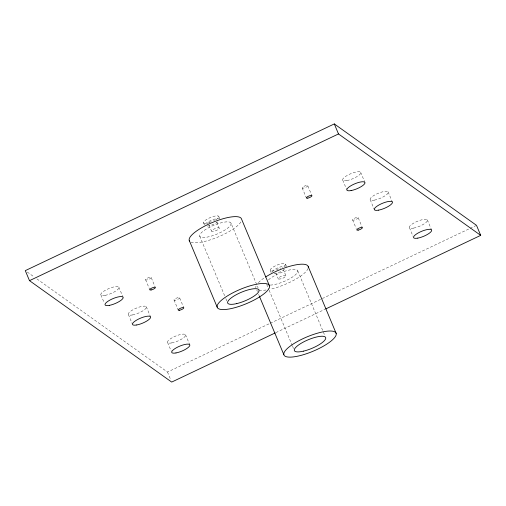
<?xml version="1.0" encoding="UTF-8"?>
<svg xmlns="http://www.w3.org/2000/svg" width="506" height="506" viewBox="0 0 506 506"><rect width="100%" height="100%" fill="white"/><g stroke="black" fill="none" stroke-linecap="round" stroke-linejoin="round"><path stroke-width="0.38" stroke-dasharray="2.53 1.9" d="M36.881 278.895L167.505 372.049L269.553 323.6M270.267 323.258L469.372 228.731M470.087 228.389L475.792 225.682M275.89 332.606L325.13 309.229M285.865 275.599C283.657 274.922 278.015 276.788 278.642 279.116C281.172 279.027 284.897 278.066 285.865 275.599L283.354 269.59M27.229 272.013L34.307 277.06M427.355 219.87L431.548 229.895M409.449 227.738L413.041 236.327M388.127 191.894L392.321 201.919M360.664 172.306L364.858 182.331M370.221 199.756L374.415 209.781M342.764 180.174L346.654 189.484M358.191 217.681A3.017 0.829 -22.7 0 1 354.048 220.066A3.017 0.829 -22.7 0 1 353.941 218.554A3.017 0.829 -22.7 0 1 358.191 217.681L362.385 227.7M352.593 219.857L356.186 228.446M307.756 185.702A3.017 0.829 -22.7 0 1 303.613 188.087A3.017 0.829 -22.7 0 1 303.505 186.581A3.017 0.829 -22.7 0 1 307.756 185.702L311.949 195.727M302.164 187.878L306.358 197.903M297.737 270.786L325.086 336.161M285.567 264.233L286.687 266.902M275.751 272.873L278.268 278.888M270.179 270.21L271.298 272.886A8.292 2.283 -22.7 0 1 276.833 268.357A8.292 2.283 -22.7 0 1 285.567 266.105M266.694 284.429L268.825 289.514M269.129 290.242L292.221 345.446M292.525 346.174L294.043 349.804M231.052 223.228A16.957 4.674 -22.7 0 1 208.845 236.757A16.957 4.674 -22.7 0 1 206.239 229.073A16.957 4.674 -22.7 0 1 231.052 223.228L258.092 287.876M256.808 290.033L257.415 291.488M258.629 294.391L259.236 295.846M218.883 216.669L219.996 219.345M216.707 222.242L219.225 228.257A4.143 1.145 -22.7 0 1 213.355 231.501A4.143 1.145 -22.7 0 1 213.557 229.3A4.143 1.145 -22.7 0 1 219.225 228.257M209.016 225.1L211.533 231.115M203.488 222.653L204.607 225.328A8.292 2.283 -22.7 0 1 210.148 220.793A8.292 2.283 -22.7 0 1 218.883 218.548M199.706 236.144L224.62 295.706M225.834 298.61L227.352 302.246M179.617 297.806A3.017 0.829 -22.7 0 1 175.468 300.191A3.017 0.829 -22.7 0 1 175.361 298.679A3.017 0.829 -22.7 0 1 179.617 297.806L183.804 307.825M174.02 299.976L178.213 310.001M185.525 334.687L189.718 344.706M151.174 277.522A3.017 0.829 -22.7 0 1 147.031 279.907A3.017 0.829 -22.7 0 1 146.923 278.401A3.017 0.829 -22.7 0 1 151.174 277.522L155.367 287.547M145.576 279.698L149.77 289.717M167.619 342.549L171.218 351.145M146.297 306.706L150.491 316.731M167.505 372.049L170.8 379.924M118.834 287.123L123.028 297.148M128.391 314.574L132.287 323.884M100.934 294.992L104.23 302.866M308.072 268.452A28.26 7.786 -22.7 0 1 270.678 289.147M266.011 290.008A28.26 7.786 -22.7 0 1 258.958 290.033M255.897 287.857A28.26 7.786 -22.7 0 1 256.061 286.035M258.427 282.626A28.26 7.786 -22.7 0 1 265.1 277.32M240.869 221.951A28.26 7.786 -22.7 0 1 217.333 237.301A28.26 7.786 -22.7 0 1 191.091 242.127M274.176 270.792A8.292 2.283 -22.7 0 1 271.728 268.085A8.292 2.283 -22.7 0 1 283.354 263.405A8.292 2.283 -22.7 0 1 282.424 267.472M209.357 222.748A8.292 2.283 -22.7 0 1 204.658 220.844A8.292 2.283 -22.7 0 1 217.118 215.828A8.292 2.283 -22.7 0 1 213.975 220.888M268.503 279.862A16.957 4.674 -22.7 0 1 291.437 269.628A16.957 4.674 -22.7 0 1 293.67 276.219A16.957 4.674 -22.7 0 1 270.267 285.08M276.263 270.065A4.143 1.145 -22.7 0 1 280.735 268.136M209.256 222.741A4.143 1.145 -22.7 0 1 211.223 221.565M213.602 220.679A4.143 1.145 -22.7 0 1 214.658 220.464M284.555 269.477A8.292 2.283 -22.7 0 1 273.67 273.702M217.865 221.913A8.292 2.283 -22.7 0 1 206.979 226.144M346.933 180.541A9.797 2.701 -22.7 0 0 360.803 172.862A9.797 2.701 -22.7 0 0 347.401 175.323A9.797 2.701 -22.7 0 0 346.933 180.541M105.103 295.359A9.797 2.701 -22.7 0 0 118.98 287.674A9.797 2.701 -22.7 0 0 105.577 290.14A9.797 2.701 -22.7 0 0 105.103 295.359M374.389 200.123A9.797 2.701 -22.7 0 0 388.266 192.444A9.797 2.701 -22.7 0 0 374.864 194.911A9.797 2.701 -22.7 0 0 374.389 200.123M132.559 314.941A9.797 2.701 -22.7 0 0 146.436 307.262A9.797 2.701 -22.7 0 0 133.034 309.723A9.797 2.701 -22.7 0 0 132.559 314.941M413.617 228.098A9.797 2.701 -22.7 0 0 427.494 220.42A9.797 2.701 -22.7 0 0 414.091 222.887A9.797 2.701 -22.7 0 0 413.617 228.098M171.787 342.916A9.797 2.701 -22.7 0 0 185.664 335.238A9.797 2.701 -22.7 0 0 172.261 337.704A9.797 2.701 -22.7 0 0 171.787 342.916"/><path stroke-width="0.76" d="M325.839 308.888L480.7 235.366L476.507 225.341L334.302 123.926L25.3 270.634L29.493 280.659L171.698 382.074L275.175 332.948M29.493 280.659L338.495 133.951L480.7 235.366M334.302 123.926L338.495 133.951M308.236 266.637L336.186 333.467A28.26 7.786 -22.7 0 1 298.629 355.971A28.26 7.786 -22.7 0 1 295.238 342.777A28.26 7.786 -22.7 0 1 336.186 333.467M269.502 285.903A28.26 7.786 -22.7 0 0 228.554 295.219A28.26 7.786 -22.7 0 0 231.944 308.413A28.26 7.786 -22.7 0 0 269.502 285.903L241.545 219.079A28.26 7.786 -22.7 0 0 212.052 222.634A28.26 7.786 -22.7 0 0 189.554 241.033M259.54 296.573L283.853 354.681M189.206 240.293L217.163 307.117M265.631 276.978A28.26 7.786 -22.7 0 1 293.765 265.277A28.26 7.786 -22.7 0 1 308.299 267.491M417.811 238.124A9.797 2.701 -22.7 0 0 431.688 230.445A9.797 2.701 -22.7 0 0 418.285 232.912A9.797 2.701 -22.7 0 0 417.811 238.124M175.98 352.941A9.797 2.701 -22.7 0 0 189.858 345.263A9.797 2.701 -22.7 0 0 176.455 347.723A9.797 2.701 -22.7 0 0 175.98 352.941M136.753 324.966A9.797 2.701 -22.7 0 0 150.63 317.287A9.797 2.701 -22.7 0 0 137.227 319.748A9.797 2.701 -22.7 0 0 136.753 324.966M378.583 210.148A9.797 2.701 -22.7 0 0 392.46 202.47A9.797 2.701 -22.7 0 0 379.057 204.93A9.797 2.701 -22.7 0 0 378.583 210.148M351.12 190.566A9.797 2.701 -22.7 0 0 364.997 182.887A9.797 2.701 -22.7 0 0 351.594 185.348A9.797 2.701 -22.7 0 0 351.12 190.566M109.296 305.377A9.797 2.701 -22.7 0 0 123.173 297.699A9.797 2.701 -22.7 0 0 109.77 300.166A9.797 2.701 -22.7 0 0 109.296 305.377M179.662 310.216A3.017 0.829 -22.7 0 0 183.804 307.825A3.017 0.829 -22.7 0 0 179.554 308.704A3.017 0.829 -22.7 0 0 179.662 310.216M151.224 289.932A3.017 0.829 -22.7 0 0 155.367 287.547A3.017 0.829 -22.7 0 0 151.117 288.42A3.017 0.829 -22.7 0 0 151.224 289.932M307.806 198.112A3.017 0.829 -22.7 0 0 311.949 195.727A3.017 0.829 -22.7 0 0 307.699 196.6A3.017 0.829 -22.7 0 0 307.806 198.112M358.242 230.091A3.017 0.829 -22.7 0 0 362.385 227.7A3.017 0.829 -22.7 0 0 358.134 228.579A3.017 0.829 -22.7 0 0 358.242 230.091M236.795 303.581A16.957 4.674 -22.7 0 0 259.002 290.052A16.957 4.674 -22.7 0 0 234.196 295.896A16.957 4.674 -22.7 0 0 236.795 303.581M303.486 351.145A16.957 4.674 -22.7 0 0 325.693 337.616A16.957 4.674 -22.7 0 0 300.88 343.46A16.957 4.674 -22.7 0 0 303.486 351.145"/></g></svg>
